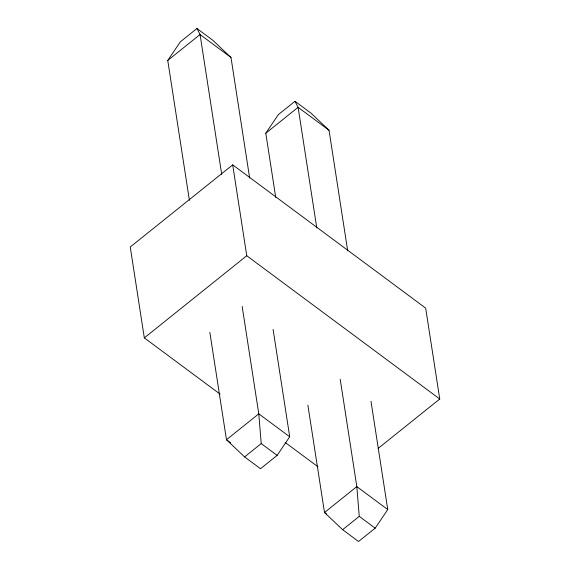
<?xml version="1.0" encoding="UTF-8"?>
<svg xmlns="http://www.w3.org/2000/svg" width="570" height="570" viewBox="0 0 570 570"><rect width="100%" height="100%" fill="white"/><g stroke="black" fill="none" stroke-linecap="round" stroke-linejoin="round"><path stroke-width="0.85" d="M189.411 200.369L167.751 60.441L180.334 41.831L196.956 28.5L212.874 40.313L230.993 57.492L249.653 178.054M275.738 197.462L265.791 133.216L278.367 114.606L294.996 101.275L310.914 113.088L329.033 130.266L347.693 250.829M209.853 332.374L226.468 439.734L244.587 456.912L260.504 468.725L277.134 455.394L289.71 436.784L273.087 329.417M307.886 405.149L324.508 512.508L342.627 529.687L358.544 541.5L375.174 528.169L387.75 509.559L370.992 401.316M167.751 60.441L200.063 34.535L230.993 57.492M265.791 133.216L298.103 107.31L329.033 130.266M378.145 448.398L439.748 399.007L425.676 308.121L232.688 164.858L130.252 246.995L144.324 337.882L220.091 394.126M144.324 337.882L246.76 255.752L232.688 164.858M244.587 456.912L261.217 443.581L258.78 413.827L242.165 306.461M342.627 529.687L359.257 516.356L356.82 486.602L340.204 379.235M246.76 255.752L439.748 399.007M289.71 436.784L258.78 413.827L226.468 439.734L230.686 442.869M387.75 509.559L356.82 486.602L324.508 512.508L326.617 514.076M285.135 442.413L318.01 466.816M261.217 443.581L277.134 455.394M359.257 516.356L375.174 528.169M294.996 101.275L298.103 107.31L316.77 227.872M196.956 28.5L200.063 34.535L221.73 174.456"/></g></svg>
